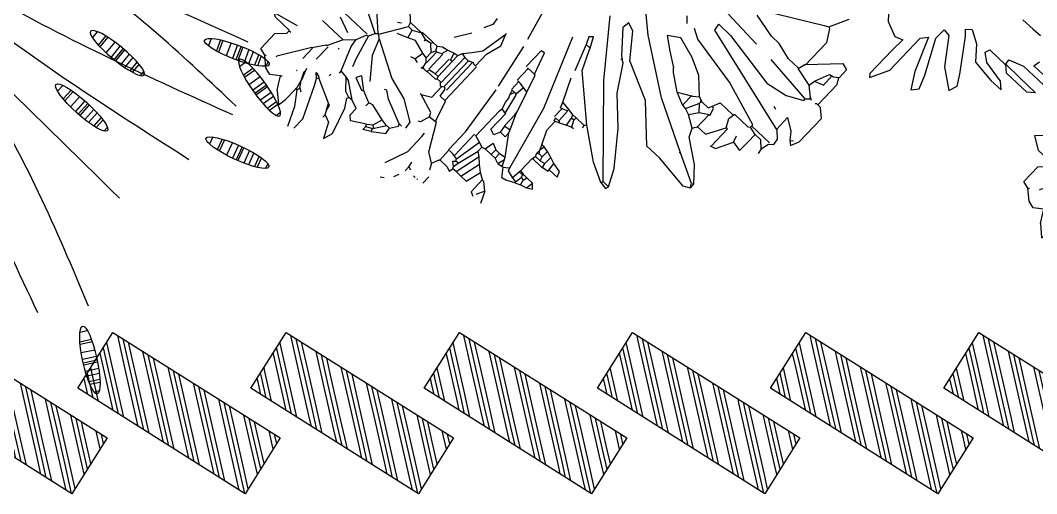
# Model space of a CAD drawing. Header units: metres. Extents: x 1769 to 3632, y 809 to 2652.
# Drawn here: x 2677.539 to 2678.309, y 1867.598 to 1867.957 of the extents above; entities that cross this region are included whole.
import ezdxf

# ---------------------------------------------------------------- set-up
doc = ezdxf.new("R2010")
doc.units = ezdxf.units.M
doc.header["$LTSCALE"] = 10
for name, color, linetype in [('A-WALL', 6, 'Continuous'), ('A-WALL-PATT', 8, 'Continuous'), ('G+E_Madera', 35, 'Continuous'), ('L-PLNT', 66, 'Continuous')]:
    doc.layers.add(name, color=color, linetype=linetype)
doc.layers.add('Vegetation - Trees', color=64, linetype='Continuous', lineweight=30)

# ---------------------------------------------------------------- blocks, each defined once
blk = doc.blocks.new('GARRA DE LEON')
at = {"layer": 'L-PLNT', "color": 65, "linetype": 'Continuous'}
for p, q in [((1272.8961, 334.2598), (1272.9333, 334.3343)), ((1272.8795, 334.2515), (1272.8961, 334.2598)), ((1272.9043, 334.2556), (1272.8961, 334.2598)), ((1272.9313, 334.2101), (1272.9043, 334.2556)), ((1272.6683, 334.1314), (1272.8795, 334.2515)), ((1272.9292, 334.09), (1273.0327, 334.1935)), ((1272.9313, 334.09), (1272.9313, 334.2101)), ((1273.0327, 334.1935), (1273.0596, 334.1852)), ((1273.0596, 334.1852), (1273.0596, 334.1438)), ((1273.041, 334.1314), (1273.0576, 334.1438)), ((1273.0721, 334.119), (1273.0576, 334.1438)), ((1272.7594, 334.0817), (1272.6642, 334.1024)), ((1272.9996, 334.0693), (1273.0244, 334.1273)), ((1273.0244, 334.1273), (1273.041, 334.1314)), ((1273.0348, 334.0817), (1273.0348, 334.1314)), ((1273.0721, 334.0113), (1273.0721, 334.119)), ((1272.8008, 334.0817), (1272.7594, 334.0817)), ((1272.8671, 334.0631), (1272.8008, 334.0817)), ((1272.9209, 334.0631), (1272.8671, 334.0631)), ((1272.9209, 334.061), (1272.9292, 334.09)), ((1272.9954, 334.0444), (1272.9209, 334.061)), ((1272.9954, 334.0444), (1272.9996, 334.0693)), ((1272.9996, 334.0693), (1273.0348, 334.0817)), ((1272.4944, 334.0361), (1272.7387, 334.0196)), ((1273.0327, 334.0113), (1272.9954, 334.0444)), ((1273.0203, 333.9947), (1272.8215, 334.0154)), ((1272.9582, 333.9533), (1273.0203, 333.9865)), ((1273.0203, 333.9947), (1273.0327, 334.0072)), ((1273.0203, 333.9865), (1273.0203, 333.9947)), ((1273.0327, 334.0072), (1273.0327, 334.0113)), ((1273.0327, 334.0113), (1273.041, 334.0072)), ((1273.0658, 334.0113), (1273.0617, 334.0072)), ((1273.0866, 334.0113), (1273.0658, 334.0113)), ((1273.1176, 333.9823), (1273.0866, 334.0113)), ((1273.1176, 333.8581), (1273.1176, 333.9823)), ((1272.5813, 333.9761), (1272.6434, 333.9761)), ((1272.5855, 333.9492), (1272.5813, 333.9761)), ((1273.0244, 333.8332), (1272.5855, 333.9492)), ((1272.6434, 333.9761), (1272.8712, 333.9368)), ((1272.8712, 333.9368), (1272.9582, 333.9533)), ((1272.4115, 333.7587), (1272.2211, 333.9243)), ((1272.4902, 333.8953), (1272.4695, 333.9161)), ((1272.5606, 333.8788), (1272.5234, 333.8995)), ((1272.7635, 333.8415), (1272.5606, 333.8788)), ((1272.9665, 333.8871), (1272.954, 333.8912)), ((1273.0203, 333.8332), (1273.0203, 333.8953)), ((1273.0203, 333.8953), (1273.0658, 333.8664)), ((1273.0658, 333.8664), (1273.0866, 333.8374)), ((1272.5109, 333.8374), (1272.4654, 333.8084)), ((1272.5938, 333.8125), (1272.5109, 333.8374)), ((1272.9416, 333.7835), (1272.7635, 333.8415)), ((1273.0493, 333.8084), (1273.0244, 333.8332)), ((1273.0866, 333.8374), (1273.099, 333.8457)), ((1273.0866, 333.8374), (1273.1031, 333.8249)), ((1273.1031, 333.8249), (1273.1176, 333.8581)), ((1272.4654, 333.8084), (1272.515, 333.7711)), ((1272.66, 333.7794), (1272.5938, 333.8125)), ((1273.0534, 333.7835), (1273.0493, 333.8084)), ((1272.6144, 333.6179), (1272.4115, 333.7587)), ((1272.515, 333.7711), (1272.5689, 333.7338)), ((1272.718, 333.7214), (1272.66, 333.7794)), ((1272.7801, 333.7297), (1272.7925, 333.7587)), ((1272.7925, 333.7587), (1272.8588, 333.7587)), ((1272.8588, 333.738), (1272.8629, 333.7628)), ((1272.8588, 333.7587), (1272.8629, 333.7628)), ((1272.8629, 333.7649), (1272.9333, 333.7649)), ((1272.9333, 333.7649), (1272.9416, 333.7711)), ((1272.9416, 333.7711), (1272.9416, 333.7835)), ((1273.0369, 333.7773), (1272.9416, 333.7773)), ((1272.9747, 333.7628), (1272.9416, 333.7711)), ((1272.9737, 333.7214), (1272.9737, 333.7628)), ((1273.0037, 333.7628), (1272.9747, 333.7628)), ((1273.0286, 333.738), (1273.0037, 333.7628)), ((1273.0286, 333.738), (1273.0369, 333.7711)), ((1273.0369, 333.7711), (1273.0534, 333.7835)), ((1272.4074, 333.5144), (1272.2542, 333.7131)), ((1272.3246, 333.7421), (1272.3204, 333.7131)), ((1272.3204, 333.7131), (1272.3908, 333.6303)), ((1272.3577, 333.7297), (1272.3246, 333.7421)), ((1272.4281, 333.6386), (1272.3577, 333.7297)), ((1272.5813, 333.7214), (1272.5689, 333.7338)), ((1272.5813, 333.7214), (1272.5689, 333.7338)), ((1272.6434, 333.6759), (1272.5813, 333.7214)), ((1272.6973, 333.7049), (1272.718, 333.7214)), ((1272.7304, 333.7173), (1272.718, 333.7214)), ((1272.7346, 333.709), (1272.7304, 333.7173)), ((1272.7387, 333.7131), (1272.7304, 333.7173)), ((1272.7346, 333.709), (1272.7387, 333.7131)), ((1272.7346, 333.7007), (1272.7346, 333.709)), ((1272.7387, 333.7131), (1272.7718, 333.7131)), ((1272.7718, 333.7131), (1272.7801, 333.7297)), ((1272.7884, 333.7256), (1272.7801, 333.7297)), ((1272.7967, 333.6966), (1272.7884, 333.7256)), ((1272.8754, 333.7049), (1272.8588, 333.738)), ((1272.9333, 333.6841), (1272.925, 333.709)), ((1272.9727, 333.6759), (1272.9737, 333.7214)), ((1273.0286, 333.738), (1273.0327, 333.7173)), ((1272.6434, 333.6759), (1272.6973, 333.7049)), ((1272.689, 333.6552), (1272.6434, 333.6759)), ((1272.6931, 333.6552), (1272.6931, 333.7049)), ((1272.7097, 333.651), (1272.7346, 333.7007)), ((1272.7387, 333.7007), (1272.7346, 333.7007)), ((1272.7346, 333.6427), (1272.7594, 333.6759)), ((1272.7594, 333.6759), (1272.7387, 333.7007)), ((1272.7594, 333.6759), (1272.7925, 333.6966)), ((1272.7925, 333.6262), (1272.7925, 333.6966)), ((1272.7925, 333.6966), (1272.7967, 333.6966)), ((1272.834, 333.6324), (1272.8754, 333.7049)), ((1272.8816, 333.7049), (1272.8754, 333.7049)), ((1272.8816, 333.6137), (1272.8816, 333.7049)), ((1272.9002, 333.6179), (1272.9333, 333.6841)), ((1272.9333, 333.6841), (1272.9727, 333.6759)), ((1272.3908, 333.6303), (1272.4033, 333.622)), ((1272.5772, 333.5682), (1272.4281, 333.6386)), ((1272.7097, 333.651), (1272.689, 333.6552)), ((1272.7346, 333.6427), (1272.7097, 333.651)), ((1272.7801, 333.6137), (1272.7346, 333.6427)), ((1272.7884, 333.6324), (1272.834, 333.6324)), ((1272.2625, 333.6096), (1272.25, 333.5972)), ((1272.25, 333.5972), (1272.2625, 333.5682)), ((1272.2832, 333.5682), (1272.2625, 333.6096)), ((1272.4033, 333.622), (1272.3991, 333.6179)), ((1272.4157, 333.6137), (1272.4033, 333.622)), ((1272.4778, 333.5144), (1272.4157, 333.6137)), ((1272.8132, 333.5144), (1272.6144, 333.6179)), ((1272.7801, 333.6137), (1272.7884, 333.6262)), ((1272.7967, 333.5806), (1272.7801, 333.6137)), ((1272.8836, 333.6137), (1272.8795, 333.6096)), ((1272.8836, 333.6137), (1272.9002, 333.6179)), ((1272.3121, 333.2783), (1272.2045, 333.5558)), ((1272.2832, 333.5682), (1272.2625, 333.5682)), ((1272.2625, 333.5682), (1272.2997, 333.4647)), ((1272.2873, 333.5599), (1272.2832, 333.5682)), ((1272.3204, 333.4854), (1272.2873, 333.5599)), ((1272.7014, 333.444), (1272.5772, 333.5682)), ((1272.8836, 333.5185), (1272.7967, 333.5806)), ((1272.0554, 333.5433), (1272.0844, 333.4274)), ((1272.6724, 333.2286), (1272.4074, 333.5144)), ((1272.573, 333.4191), (1272.4778, 333.5144)), ((1272.8132, 333.5144), (1272.8091, 333.5102)), ((1272.925, 333.4564), (1272.8132, 333.5144)), ((1272.9333, 333.4605), (1272.8836, 333.5185)), ((1272.4778, 333.3446), (1272.3204, 333.4854)), ((1272.1672, 333.4357), (1272.1527, 333.4315)), ((1272.1962, 333.3487), (1272.1672, 333.4357)), ((1272.3494, 333.3446), (1272.308, 333.4357)), ((1272.7677, 333.444), (1272.7014, 333.444)), ((1272.9085, 333.4274), (1272.7677, 333.444)), ((1272.9333, 333.4398), (1272.9085, 333.4274)), ((1272.925, 333.4564), (1272.9333, 333.4605)), ((1272.9333, 333.4398), (1272.925, 333.4564)), ((1272.9333, 333.4398), (1272.9333, 333.4605)), ((1271.9436, 333.4067), (1271.9477, 333.3777)), ((1272.1258, 333.2203), (1272.0927, 333.3984)), ((1272.1527, 333.4315), (1272.1527, 333.3487)), ((1272.6683, 333.2949), (1272.573, 333.4191)), ((1271.9477, 333.3777), (1271.9312, 333.3446)), ((1271.9891, 333.2783), (1272.0098, 333.386)), ((1272.0098, 333.386), (1272.0098, 333.3901)), ((1272.0264, 333.3404), (1272.0098, 333.386)), ((1272.0078, 333.2783), (1272.0264, 333.3404)), ((1272.1962, 333.3487), (1272.1589, 333.3487)), ((1272.1631, 333.2866), (1272.1631, 333.3487)), ((1272.2003, 333.3487), (1272.1962, 333.3487)), ((1272.2211, 333.2783), (1272.2003, 333.3487)), ((1272.3577, 333.3239), (1272.3494, 333.3446)), ((1272.3867, 333.3404), (1272.3494, 333.3446)), ((1272.3577, 333.3239), (1272.3825, 333.3321)), ((1272.3639, 333.2825), (1272.3639, 333.3239)), ((1272.3825, 333.3321), (1272.3867, 333.3404)), ((1272.4115, 333.3363), (1272.3867, 333.3404)), ((1272.3867, 333.2825), (1272.3867, 333.3321)), ((1272.4157, 333.3239), (1272.4115, 333.3363)), ((1272.4281, 333.3363), (1272.4115, 333.3363)), ((1272.4198, 333.2907), (1272.4157, 333.3239)), ((1272.4281, 333.3239), (1272.4157, 333.3239)), ((1272.4695, 333.3363), (1272.4281, 333.3363)), ((1272.4281, 333.3239), (1272.4281, 333.3363)), ((1272.4405, 333.299), (1272.4281, 333.3239)), ((1272.4695, 333.3363), (1272.4778, 333.3446)), ((1272.4695, 333.3363), (1272.4736, 333.3239)), ((1272.5938, 333.2576), (1272.4778, 333.3446)), ((1271.8732, 333.241), (1271.9105, 333.299)), ((1271.9643, 333.2452), (1271.9891, 333.2783)), ((1272.0078, 333.2162), (1272.0078, 333.2783)), ((1272.1796, 333.2866), (1272.1672, 333.2866)), ((1272.1713, 333.2452), (1272.1713, 333.2866)), ((1272.2003, 333.2825), (1272.1796, 333.2866)), ((1272.1962, 333.2452), (1272.2003, 333.2825)), ((1272.2211, 333.2783), (1272.2003, 333.2825)), ((1272.2459, 333.1996), (1272.2211, 333.2783)), ((1272.3743, 333.0216), (1272.3121, 333.2783)), ((1272.3743, 333.27), (1272.3701, 333.2825)), ((1272.3908, 333.2825), (1272.3701, 333.2825)), ((1272.3743, 333.27), (1272.395, 333.2783)), ((1272.395, 333.2783), (1272.3908, 333.2825)), ((1272.395, 333.2783), (1272.4198, 333.2907)), ((1272.4198, 333.2907), (1272.4405, 333.299)), ((1272.4405, 333.299), (1272.4488, 333.299)), ((1272.7014, 333.2286), (1272.6683, 333.2949)), ((1271.9394, 333.2162), (1271.9643, 333.2452)), ((1272.1796, 333.2286), (1272.1755, 333.2452)), ((1272.1879, 333.2452), (1272.1755, 333.2452)), ((1272.1796, 333.2286), (1272.1879, 333.2452)), ((1272.1962, 333.2452), (1272.1879, 333.2452)), ((1272.2003, 333.2369), (1272.1962, 333.2452)), ((1272.3784, 333.2245), (1272.3784, 333.27)), ((1272.6683, 333.2203), (1272.5938, 333.2576)), ((1271.7117, 333.1665), (1271.6744, 333.2038)), ((1271.9146, 333.1955), (1271.9312, 333.1996)), ((1271.9312, 333.1996), (1271.9394, 333.2162)), ((1271.9312, 333.1665), (1271.9312, 333.1996)), ((1271.9601, 333.2121), (1271.9394, 333.2162)), ((1271.956, 333.0795), (1271.956, 333.2121)), ((1271.9726, 333.2121), (1271.9601, 333.2121)), ((1271.9726, 333.2121), (1271.9933, 333.2203)), ((1271.9747, 333.0754), (1271.9747, 333.2121)), ((1271.9912, 333.0712), (1271.9912, 333.2162)), ((1271.9933, 333.2203), (1271.9974, 333.2162)), ((1272.0098, 333.2162), (1271.9974, 333.2162)), ((1272.014, 333.0381), (1272.014, 333.2162)), ((1272.1548, 333.005), (1272.1299, 333.2038)), ((1272.1879, 333.2121), (1272.1796, 333.2286)), ((1272.1879, 333.1955), (1272.1879, 333.2121)), ((1272.1879, 333.1955), (1272.1879, 333.2121)), ((1272.2169, 333.1624), (1272.2003, 333.2369)), ((1272.2459, 333.1831), (1272.2459, 333.1996)), ((1272.25, 333.1872), (1272.2459, 333.1996)), ((1272.4033, 333.1706), (1272.3784, 333.2245)), ((1272.6683, 333.2203), (1272.6724, 333.2286)), ((1272.6683, 333.2203), (1272.6973, 333.2162)), ((1272.7014, 333.2286), (1272.6724, 333.2286)), ((1272.6973, 333.2162), (1272.7014, 333.2286)), ((1271.6496, 333.0505), (1271.5088, 333.1831)), ((1271.7158, 333.1499), (1271.7117, 333.1665)), ((1271.7655, 333.1665), (1271.7117, 333.1665)), ((1271.7365, 333.1499), (1271.7696, 333.1665)), ((1271.7696, 333.1665), (1271.7655, 333.1665)), ((1271.7696, 333.1706), (1271.8235, 333.1706)), ((1271.7986, 333.1582), (1271.7696, 333.1665)), ((1271.7986, 333.1582), (1271.8194, 333.1624)), ((1271.8194, 333.1624), (1271.8235, 333.1624)), ((1271.8235, 333.1624), (1271.8276, 333.1706)), ((1271.8235, 333.1706), (1271.8276, 333.1706)), ((1271.8484, 333.1375), (1271.8235, 333.1624)), ((1271.8484, 333.1706), (1271.8276, 333.1706)), ((1271.8484, 333.1706), (1271.8649, 333.1831)), ((1271.8566, 333.1541), (1271.8484, 333.1706)), ((1271.8649, 333.1831), (1271.8898, 333.1872)), ((1271.8649, 333.1541), (1271.8815, 333.1624)), ((1271.8815, 333.1624), (1271.8898, 333.1872)), ((1271.8856, 333.0837), (1271.8856, 333.1624)), ((1271.8898, 333.1872), (1271.9146, 333.1955)), ((1271.9229, 333.1665), (1271.9146, 333.1955)), ((1271.9167, 333.0878), (1271.9167, 333.1665)), ((1271.9312, 333.1665), (1271.9229, 333.1665)), ((1271.9312, 333.0878), (1271.9312, 333.1665)), ((1272.1962, 333.1665), (1272.1879, 333.1955)), ((1272.1941, 333.1541), (1272.1962, 333.1665)), ((1272.2169, 333.1624), (1272.1962, 333.1665)), ((1272.219, 333.0795), (1272.219, 333.1624)), ((1272.2459, 333.1831), (1272.25, 333.1872)), ((1272.248, 333.1251), (1272.248, 333.1831)), ((1272.2749, 333.1292), (1272.25, 333.1872)), ((1272.4115, 333.1499), (1272.4033, 333.1706)), ((1272.4157, 333.1706), (1272.4033, 333.1706)), ((1272.4115, 333.1541), (1272.4157, 333.1706)), ((1272.4364, 333.1665), (1272.4157, 333.1706)), ((1272.4364, 333.1375), (1272.4364, 333.1665)), ((1272.4612, 333.1582), (1272.4364, 333.1665)), ((1270.929, 333.1499), (1270.9828, 333.1499)), ((1270.9828, 333.1499), (1271.0201, 333.152)), ((1271.6413, 333.0423), (1271.488, 333.1251)), ((1271.6537, 333.0505), (1271.7158, 333.1499)), ((1271.6744, 333.1334), (1271.6868, 333.1417)), ((1271.7365, 333.1499), (1271.7158, 333.1499)), ((1271.7448, 333.1168), (1271.7365, 333.1499)), ((1271.7738, 333.1292), (1271.7448, 333.1168)), ((1271.8276, 333.1127), (1271.7738, 333.1292)), ((1271.7986, 333.1582), (1271.7986, 333.1499)), ((1271.8484, 333.1375), (1271.8566, 333.1541)), ((1271.8484, 333.1085), (1271.8484, 333.1375)), ((1271.8649, 333.1541), (1271.8566, 333.1541)), ((1271.8628, 333.0961), (1271.8628, 333.1541)), ((1272.1941, 333.0216), (1272.1941, 333.1541)), ((1272.25, 333.1251), (1272.2749, 333.1292)), ((1272.2542, 333.0961), (1272.25, 333.1251)), ((1272.279, 333.1168), (1272.2749, 333.1292)), ((1272.4115, 333.1499), (1272.4115, 333.1541)), ((1272.4115, 333.1334), (1272.4115, 333.1499)), ((1272.4198, 333.1375), (1272.4115, 333.1499)), ((1272.4115, 333.1334), (1272.4198, 333.1375)), ((1272.4157, 333.1209), (1272.4115, 333.1334)), ((1272.4115, 333.1044), (1272.4157, 333.1209)), ((1272.4405, 333.1209), (1272.4157, 333.1209)), ((1272.4364, 333.1375), (1272.4198, 333.1375)), ((1272.4405, 333.1209), (1272.4364, 333.1375)), ((1272.4405, 333.1209), (1272.4612, 333.1251)), ((1272.4861, 333.1499), (1272.4612, 333.1582)), ((1272.4612, 333.1251), (1272.4612, 333.1582)), ((1272.4654, 333.1085), (1272.4612, 333.1251)), ((1272.5234, 333.1417), (1272.4861, 333.1499)), ((1272.4902, 333.1127), (1272.4861, 333.1499)), ((1272.5316, 333.1189), (1272.5234, 333.1417)), ((1271.7448, 333.1168), (1271.7034, 333.1002)), ((1271.8194, 333.0754), (1271.8276, 333.1127)), ((1271.8484, 333.1085), (1271.8276, 333.1127)), ((1271.8608, 333.0961), (1271.8484, 333.1085)), ((1271.8649, 333.0754), (1271.8608, 333.0961)), ((1271.8856, 333.0712), (1271.8898, 333.0837)), ((1271.8898, 333.0837), (1271.9105, 333.0878)), ((1271.9312, 333.0878), (1271.9105, 333.0878)), ((1271.9353, 333.0795), (1271.9312, 333.0878)), ((1272.2542, 333.0961), (1272.2417, 333.0712)), ((1272.2542, 333.0961), (1272.279, 333.0961)), ((1272.3329, 333.0381), (1272.279, 333.1168)), ((1272.279, 333.0961), (1272.279, 333.1168)), ((1272.4115, 333.1064), (1272.4654, 333.1064)), ((1272.4115, 333.0423), (1272.4115, 333.1044)), ((1272.4654, 333.1085), (1272.4902, 333.1127)), ((1272.4902, 333.1189), (1272.5316, 333.1189)), ((1271.0822, 333.0495), (1271.0864, 333.0754)), ((1271.1609, 333.0495), (1271.0822, 333.0495)), ((1271.6288, 333.0174), (1271.6413, 333.0423)), ((1271.6413, 333.0423), (1271.6496, 333.0505)), ((1271.6537, 333.0505), (1271.6496, 333.0505)), ((1271.6661, 333.0381), (1271.6537, 333.0505)), ((1271.8194, 333.0754), (1271.8028, 333.0712)), ((1271.8194, 333.0754), (1271.8359, 333.0712)), ((1271.8608, 333.0671), (1271.8649, 333.0754)), ((1271.8732, 333.0712), (1271.8608, 333.0671)), ((1271.8732, 333.0712), (1271.8649, 333.0754)), ((1271.8856, 333.0712), (1271.8732, 333.0712)), ((1271.8856, 333.0733), (1271.9312, 333.0733)), ((1271.9312, 333.0733), (1271.9353, 333.0795)), ((1271.9519, 333.0795), (1271.9353, 333.0795)), ((1271.9643, 333.0671), (1271.9519, 333.0795)), ((1271.9643, 333.0671), (1271.9767, 333.0754)), ((1271.9684, 333.0133), (1271.9684, 333.0671)), ((1271.985, 333.0712), (1271.9767, 333.0754)), ((1271.9891, 333.0381), (1271.985, 333.0712)), ((1272.2417, 333.0712), (1272.219, 333.0795)), ((1272.2542, 333.0091), (1272.2625, 333.0464)), ((1272.2625, 333.0464), (1272.2873, 333.034)), ((1272.4322, 333.0381), (1272.4115, 333.0423)), ((1272.4115, 333.0381), (1272.4115, 333.0423)), ((1270.9953, 333.0009), (1271.0532, 333.0216)), ((1271.0532, 333.0216), (1271.1857, 333.0216)), ((1271.6206, 333.0195), (1271.5005, 333.0195)), ((1271.604, 332.976), (1271.6206, 333.0133)), ((1271.6206, 333.0133), (1271.6288, 333.0174)), ((1271.6288, 333.0174), (1271.6537, 332.9222)), ((1271.6661, 333.0381), (1271.8069, 332.9594)), ((1271.6661, 333.0381), (1271.691, 332.9719)), ((1271.9312, 332.9926), (1271.9684, 333.0133)), ((1272.0181, 333.0381), (1271.9891, 333.0381)), ((1272.043, 332.9553), (1272.0181, 333.0381)), ((1272.1548, 332.9097), (1272.1548, 333.005)), ((1272.1858, 332.9097), (1272.1858, 333.0216)), ((1272.2211, 333.0133), (1272.1921, 333.0216)), ((1272.2003, 332.9056), (1272.2211, 333.0133)), ((1272.2417, 333.005), (1272.2211, 333.0133)), ((1272.2417, 333.005), (1272.2542, 333.0091)), ((1272.2417, 332.9843), (1272.2417, 333.005)), ((1272.2873, 333.0091), (1272.2542, 333.0091)), ((1272.2873, 333.0091), (1272.2873, 333.034)), ((1272.308, 333.034), (1272.2873, 333.034)), ((1272.308, 333.0091), (1272.2873, 333.0091)), ((1272.308, 333.034), (1272.3329, 333.0381)), ((1272.308, 333.0091), (1272.308, 333.034)), ((1272.3287, 333.0009), (1272.308, 333.0091)), ((1272.3287, 333.0009), (1272.337, 333.0298)), ((1272.3287, 333.0009), (1272.3494, 333.005)), ((1272.337, 333.0298), (1272.3329, 333.0381)), ((1272.3494, 333.005), (1272.337, 333.0298)), ((1272.3536, 333.005), (1272.3494, 333.005)), ((1272.3536, 333.005), (1272.3701, 333.0174)), ((1272.3784, 332.9719), (1272.3536, 333.005)), ((1272.3701, 333.0174), (1272.3743, 333.0216)), ((1272.3784, 333.0091), (1272.3743, 333.0216)), ((1272.4074, 333.0009), (1272.3784, 333.0091)), ((1272.4074, 333.0009), (1272.4115, 333.034)), ((1272.4115, 333.034), (1272.4115, 333.0381)), ((1272.4281, 333.034), (1272.4115, 333.034)), ((1272.4281, 333.034), (1272.4322, 333.0381)), ((1272.4322, 333.0257), (1272.4281, 333.034)), ((1272.4281, 333.0009), (1272.4322, 333.0257)), ((1272.4488, 333.0381), (1272.4322, 333.0381)), ((1272.4447, 333.0216), (1272.4322, 333.0257)), ((1272.4447, 333.0216), (1272.4488, 333.0381)), ((1272.4488, 333.0009), (1272.4447, 333.0216)), ((1272.4778, 333.0381), (1272.4488, 333.0381)), ((1272.4488, 333.0009), (1272.4736, 333.0091)), ((1272.4736, 333.0091), (1272.4778, 333.0381)), ((1272.4736, 333.0091), (1272.4944, 333.0216)), ((1272.4944, 333.0216), (1272.4778, 333.0381)), ((1270.7923, 332.9719), (1270.813, 332.9884)), ((1270.813, 332.9512), (1270.7923, 332.9719)), ((1270.813, 332.9884), (1270.8627, 332.9594)), ((1270.9083, 332.9594), (1270.9166, 332.9781)), ((1270.9166, 332.9781), (1270.9994, 332.9781)), ((1270.9994, 332.9801), (1270.9953, 333.0009)), ((1270.9994, 332.9801), (1271.0739, 332.9781)), ((1271.0242, 332.9574), (1270.9994, 332.9801)), ((1270.9994, 332.976), (1270.9994, 332.9801)), ((1271.0739, 332.9781), (1271.1568, 332.9781)), ((1271.1568, 332.9781), (1271.1319, 332.9574)), ((1271.5626, 332.9719), (1271.5005, 332.9967)), ((1271.5667, 332.9387), (1271.604, 332.976)), ((1271.6082, 332.9429), (1271.604, 332.976)), ((1271.691, 332.9719), (1271.7531, 332.8932)), ((1271.9312, 332.9926), (1271.927, 332.9926)), ((1272.0057, 332.9677), (1271.9312, 332.9926)), ((1272.014, 332.9512), (1272.0057, 332.9677)), ((1272.2169, 332.8973), (1272.2417, 332.9843)), ((1272.2335, 332.8683), (1272.2583, 332.9719)), ((1272.2583, 332.9719), (1272.2417, 332.9843)), ((1272.279, 332.9512), (1272.2583, 332.9719)), ((1272.395, 332.976), (1272.3784, 332.9719)), ((1272.4281, 332.9926), (1272.395, 332.976)), ((1272.4281, 332.9967), (1272.4074, 333.0009)), ((1272.4281, 332.9926), (1272.4488, 333.0009)), ((1272.4281, 332.9967), (1272.4281, 333.0009)), ((1272.4281, 332.9926), (1272.4281, 332.9967)), ((1270.8959, 332.8311), (1270.813, 332.9512)), ((1270.8627, 332.9594), (1270.9083, 332.9056)), ((1270.9414, 332.9346), (1270.9083, 332.9594)), ((1271.0284, 332.918), (1270.9414, 332.9346)), ((1271.1319, 332.9574), (1271.0242, 332.9574)), ((1271.517, 332.9398), (1271.4591, 332.9398)), ((1271.5667, 332.9408), (1271.517, 332.9398)), ((1271.5378, 332.8808), (1271.5667, 332.9387)), ((1271.6454, 332.8476), (1271.6082, 332.9429)), ((1271.8069, 332.9594), (1271.8939, 332.9346)), ((1271.8939, 332.9346), (1271.9726, 332.8849)), ((1272.014, 332.9512), (1272.0015, 332.9139)), ((1272.014, 332.9512), (1272.043, 332.9553)), ((1272.0471, 332.9553), (1272.043, 332.9553)), ((1272.1051, 332.8518), (1272.0471, 332.9553)), ((1272.2583, 332.8683), (1272.279, 332.9512)), ((1272.3039, 332.9304), (1272.279, 332.9512)), ((1272.2873, 332.8683), (1272.3039, 332.9304)), ((1272.3329, 332.9139), (1272.3039, 332.9304)), ((1270.7343, 332.8683), (1270.7343, 332.9139)), ((1270.7343, 332.9139), (1270.7633, 332.9097)), ((1270.7633, 332.9097), (1270.8337, 332.8104)), ((1270.9083, 332.9056), (1270.9994, 332.8953)), ((1270.9994, 332.8953), (1271.0532, 332.8953)), ((1271.0532, 332.8953), (1271.0284, 332.918)), ((1271.2686, 332.8559), (1271.2976, 332.8849)), ((1271.5792, 332.9015), (1271.5792, 332.9056)), ((1271.6537, 332.9222), (1271.6661, 332.889)), ((1271.7158, 332.889), (1271.7034, 332.8683)), ((1271.7614, 332.8518), (1271.7158, 332.889)), ((1271.8235, 332.9139), (1271.8152, 332.9097)), ((1271.8525, 332.8932), (1271.8235, 332.9139)), ((1271.9477, 332.8518), (1271.8525, 332.8932)), ((1271.9726, 332.8849), (1271.9767, 332.8559)), ((1272.0015, 332.9139), (1271.9933, 332.9097)), ((1272.0451, 332.8766), (1272.043, 332.8932)), ((1272.1568, 332.8559), (1272.1568, 332.9097)), ((1272.1796, 332.9097), (1272.1589, 332.9097)), ((1272.2003, 332.9056), (1272.1796, 332.9097)), ((1272.1962, 332.889), (1272.2045, 332.8973)), ((1272.2128, 332.8766), (1272.1962, 332.889)), ((1272.2045, 332.8973), (1272.2003, 332.9056)), ((1272.2169, 332.8973), (1272.2045, 332.8973)), ((1272.2128, 332.8766), (1272.2169, 332.8973)), ((1272.3287, 332.9139), (1272.3287, 332.8518)), ((1272.337, 332.9139), (1272.3329, 332.9139)), ((1272.366, 332.889), (1272.337, 332.9139)), ((1272.366, 332.889), (1272.3494, 332.8559)), ((1272.366, 332.889), (1272.3867, 332.8435)), ((1270.4983, 332.8559), (1270.5563, 332.7896)), ((1270.6888, 332.8269), (1270.7095, 332.8518)), ((1270.7095, 332.8518), (1270.7633, 332.7192)), ((1270.8006, 332.7358), (1270.7343, 332.8683)), ((1271.3183, 332.8248), (1271.2686, 332.8559)), ((1271.5005, 332.8352), (1271.5336, 332.8808)), ((1271.5336, 332.8808), (1271.5378, 332.8808)), ((1271.5439, 332.8808), (1271.5439, 332.8145)), ((1271.6744, 332.8435), (1271.6454, 332.8476)), ((1271.6454, 332.8476), (1271.6454, 332.8352)), ((1271.7034, 332.8683), (1271.7531, 332.8476)), ((1271.7531, 332.8476), (1271.7614, 332.8518)), ((1271.8069, 332.8311), (1271.7614, 332.8518)), ((1271.9519, 332.8435), (1271.9477, 332.8518)), ((1271.9477, 332.8518), (1271.9601, 332.8518)), ((1272.0451, 332.7979), (1272.0451, 332.8766)), ((1272.1424, 332.8269), (1272.1051, 332.8518)), ((1272.1424, 332.8269), (1272.1548, 332.8559)), ((1272.1548, 332.858), (1272.1962, 332.858)), ((1272.1962, 332.858), (1272.2128, 332.8518)), ((1272.2169, 332.8683), (1272.2128, 332.8766)), ((1272.2128, 332.8518), (1272.2169, 332.8683)), ((1272.2335, 332.8683), (1272.2169, 332.8683)), ((1272.2583, 332.8683), (1272.2335, 332.8683)), ((1272.2583, 332.8683), (1272.2873, 332.8683)), ((1272.3287, 332.8518), (1272.3453, 332.8435)), ((1270.6888, 332.6571), (1270.6888, 332.8269)), ((1270.8337, 332.8104), (1270.9083, 332.7565)), ((1270.9207, 332.7896), (1270.8959, 332.8311)), ((1271.3928, 332.8248), (1271.3183, 332.8248)), ((1271.3597, 332.7772), (1271.3928, 332.8104)), ((1271.3928, 332.8104), (1271.3928, 332.8228)), ((1271.3928, 332.8228), (1271.4011, 332.8228)), ((1271.5005, 332.8352), (1271.4259, 332.7192)), ((1271.5046, 332.8352), (1271.5046, 332.7814)), ((1271.6247, 332.8021), (1271.6247, 332.8104)), ((1271.691, 332.8393), (1271.6744, 332.8435)), ((1271.7117, 332.8021), (1271.6744, 332.8435)), ((1271.7531, 332.7938), (1271.691, 332.8393)), ((1271.8235, 332.8352), (1271.8069, 332.8311)), ((1271.8069, 332.8311), (1271.8069, 332.8145)), ((1271.8898, 332.8186), (1271.8235, 332.8352)), ((1271.8773, 332.7814), (1271.8898, 332.8186)), ((1271.8856, 332.7689), (1271.9146, 332.8104)), ((1271.9146, 332.8145), (1271.8898, 332.8186)), ((1271.9312, 332.8145), (1271.9146, 332.8145)), ((1271.9146, 332.8104), (1271.9146, 332.8145)), ((1271.9312, 332.8145), (1271.9519, 332.8435)), ((1271.9353, 332.7896), (1271.9312, 332.8145)), ((1272.1424, 332.8269), (1272.1548, 332.8021)), ((1270.5563, 332.7896), (1270.6143, 332.7648)), ((1270.6143, 332.7648), (1270.6453, 332.7772)), ((1270.6453, 332.7772), (1270.6422, 332.7192)), ((1270.9083, 332.7565), (1270.9207, 332.7896)), ((1271.3597, 332.6985), (1271.3597, 332.7772)), ((1271.5957, 332.7607), (1271.5792, 332.7772)), ((1271.5792, 332.7772), (1271.5957, 332.7731)), ((1271.5957, 332.7731), (1271.5999, 332.7689)), ((1271.5957, 332.7607), (1271.5999, 332.7689)), ((1271.6951, 332.7234), (1271.5999, 332.7689)), ((1271.7365, 332.7938), (1271.7117, 332.8021)), ((1271.7324, 332.7855), (1271.7365, 332.7938)), ((1271.7531, 332.7524), (1271.7324, 332.7855)), ((1271.7531, 332.7938), (1271.7365, 332.7938)), ((1271.7862, 332.7814), (1271.7531, 332.7938)), ((1271.7862, 332.7482), (1271.7862, 332.7814)), ((1271.8566, 332.7648), (1271.8773, 332.7814)), ((1271.8608, 332.7565), (1271.8856, 332.7689)), ((1271.8856, 332.7731), (1271.8773, 332.7814)), ((1271.8856, 332.7689), (1271.8856, 332.7731)), ((1271.8898, 332.7565), (1271.8856, 332.7689)), ((1271.8898, 332.7565), (1271.9353, 332.7896)), ((1272.0098, 332.7068), (1272.0451, 332.7979)), ((1272.0885, 332.7565), (1272.0844, 332.7772)), ((1272.1713, 332.7482), (1272.1713, 332.7814)), ((1270.8213, 332.682), (1270.8006, 332.7358)), ((1271.5212, 332.7317), (1271.517, 332.7317)), ((1271.546, 332.7524), (1271.5419, 332.7648)), ((1271.5419, 332.7482), (1271.546, 332.7524)), ((1271.5584, 332.7151), (1271.5419, 332.7482)), ((1271.5584, 332.7192), (1271.546, 332.7524)), ((1271.6082, 332.7358), (1271.5957, 332.7607)), ((1271.6641, 332.6116), (1271.6082, 332.7358)), ((1271.7862, 332.6488), (1271.7531, 332.7524)), ((1271.8028, 332.7317), (1271.7862, 332.7482)), ((1271.8566, 332.7648), (1271.8028, 332.7317)), ((1271.8608, 332.7565), (1271.8566, 332.7648)), ((1271.8898, 332.7565), (1271.8608, 332.74)), ((1271.8608, 332.74), (1271.8608, 332.7565)), ((1272.0885, 332.7565), (1272.1009, 332.7524)), ((1272.0885, 332.7565), (1272.0885, 332.7358)), ((1272.1341, 332.7441), (1272.1258, 332.7441)), ((1272.1465, 332.7441), (1272.1424, 332.7441)), ((1270.6422, 332.7192), (1270.6422, 332.595)), ((1270.7633, 332.7192), (1270.8006, 332.6571)), ((1271.3887, 332.6903), (1271.3597, 332.6985)), ((1271.3887, 332.6903), (1271.3928, 332.6944)), ((1271.4259, 332.6571), (1271.3887, 332.6903)), ((1271.4259, 332.7192), (1271.4259, 332.7151)), ((1271.5584, 332.7151), (1271.5584, 332.7192)), ((1271.5667, 332.6778), (1271.5584, 332.7151)), ((1271.575, 332.6903), (1271.5584, 332.7151)), ((1271.5709, 332.6778), (1271.575, 332.6903)), ((1271.575, 332.6903), (1271.5874, 332.682)), ((1271.7076, 332.6985), (1271.6951, 332.7234)), ((1271.7034, 332.7192), (1271.6951, 332.7234)), ((1271.7076, 332.6985), (1271.7034, 332.7192)), ((1271.7158, 332.682), (1271.7076, 332.6985)), ((1272.0719, 332.6903), (1272.0803, 332.711)), ((1270.6515, 332.5826), (1270.6888, 332.6571)), ((1270.8006, 332.6571), (1270.8213, 332.682)), ((1271.4549, 332.6488), (1271.4259, 332.6571)), ((1271.488, 332.6737), (1271.4549, 332.6488)), ((1271.488, 332.6737), (1271.4922, 332.6778)), ((1271.5046, 332.6447), (1271.488, 332.6737)), ((1271.5667, 332.6778), (1271.5626, 332.6778)), ((1271.5647, 332.6199), (1271.5647, 332.6778)), ((1271.5709, 332.6778), (1271.5667, 332.6778)), ((1271.5709, 332.6778), (1271.6082, 332.624)), ((1271.7158, 332.682), (1271.7448, 332.6696)), ((1271.7158, 332.682), (1271.7158, 332.6696)), ((1271.7448, 332.6696), (1271.7738, 332.6116)), ((1272.0347, 332.653), (1272.0471, 332.6613)), ((1271.517, 332.624), (1271.5046, 332.6447)), ((1271.517, 332.624), (1271.5046, 332.6447)), ((1271.517, 332.624), (1271.5584, 332.5867)), ((1271.5584, 332.5867), (1271.5647, 332.6199)), ((1271.6082, 332.624), (1271.6413, 332.5495)), ((1271.6641, 332.5619), (1271.6641, 332.6116)), ((1271.7738, 332.6116), (1271.7862, 332.6488)), ((1270.6422, 332.595), (1270.6515, 332.5826))]:
    blk.add_line(p, q, dxfattribs=at)
blk = doc.blocks.new('*U109')
at = {"layer": 'Vegetation - Trees'}
for p, q in [((-5.13, 11.36), (-3.23, 12.04)), ((-4.99, 8.06), (-1.24, 9.4)), ((-4.81, 6.96), (-0.69, 8.43)), ((-4.3, 4.62), (0.4, 6.3)), ((-3.82, 2.85), (1.15, 4.62)), ((-3.82, 2.85), (1.15, 4.62)), ((-3.07, 0.42), (2.11, 2.27)), ((-2.84, -0.28), (2.37, 1.58)), ((-2.84, -0.28), (2.37, 1.58)), ((-2.34, -1.67), (2.87, 0.19)), ((-1.39, -4.07), (3.65, -2.26)), ((-0.03, -7.06), (4.49, -5.44)), ((0.4, -7.9), (4.69, -6.36)), ((2.32, -11.02), (5.18, -10)), ((4.49, -12.56), (4.49, -12.56))]:
    blk.add_line(p, q, dxfattribs=at)
blk.add_ellipse((0, 0), major_axis=(4.49, -12.56), ratio=0.207464, dxfattribs=at)
blk = doc.blocks.new('*U107')
at = {"layer": 'Vegetation - Trees'}
for p, q in [((-5.13, 11.36), (-3.23, 12.04)), ((-4.99, 8.06), (-1.24, 9.4)), ((-4.81, 6.96), (-0.69, 8.43)), ((-4.3, 4.62), (0.4, 6.3)), ((-3.82, 2.85), (1.15, 4.62)), ((-3.82, 2.85), (1.15, 4.62)), ((-3.07, 0.42), (2.11, 2.27)), ((-2.84, -0.28), (2.37, 1.58)), ((-2.84, -0.28), (2.37, 1.58)), ((-2.34, -1.67), (2.87, 0.19)), ((-1.39, -4.07), (3.65, -2.26)), ((-0.03, -7.06), (4.49, -5.44)), ((0.4, -7.9), (4.69, -6.36)), ((2.32, -11.02), (5.18, -10)), ((4.49, -12.56), (4.49, -12.56))]:
    blk.add_line(p, q, dxfattribs=at)
blk.add_ellipse((0, 0), major_axis=(4.49, -12.56), ratio=0.207464, dxfattribs=at)
blk = doc.blocks.new('*U125')
at = {"layer": 'Vegetation - Trees'}
for p, q in [((-5.13, 11.36), (-3.23, 12.04)), ((-4.99, 8.06), (-1.24, 9.4)), ((-4.81, 6.96), (-0.69, 8.43)), ((-4.3, 4.62), (0.4, 6.3)), ((-3.82, 2.85), (1.15, 4.62)), ((-3.82, 2.85), (1.15, 4.62)), ((-3.07, 0.42), (2.11, 2.27)), ((-2.84, -0.28), (2.37, 1.58)), ((-2.84, -0.28), (2.37, 1.58)), ((-2.34, -1.67), (2.87, 0.19)), ((-1.39, -4.07), (3.65, -2.26)), ((-0.03, -7.06), (4.49, -5.44)), ((0.4, -7.9), (4.69, -6.36)), ((2.32, -11.02), (5.18, -10)), ((4.49, -12.56), (4.49, -12.56))]:
    blk.add_line(p, q, dxfattribs=at)
blk.add_ellipse((0, 0), major_axis=(4.49, -12.56), ratio=0.207464, dxfattribs=at)
blk = doc.blocks.new('*U124')
at = {"layer": 'Vegetation - Trees'}
for p, q in [((-5.13, 11.36), (-3.23, 12.04)), ((-4.99, 8.06), (-1.24, 9.4)), ((-4.81, 6.96), (-0.69, 8.43)), ((-4.3, 4.62), (0.4, 6.3)), ((-3.82, 2.85), (1.15, 4.62)), ((-3.82, 2.85), (1.15, 4.62)), ((-3.07, 0.42), (2.11, 2.27)), ((-2.84, -0.28), (2.37, 1.58)), ((-2.84, -0.28), (2.37, 1.58)), ((-2.34, -1.67), (2.87, 0.19)), ((-1.39, -4.07), (3.65, -2.26)), ((-0.03, -7.06), (4.49, -5.44)), ((0.4, -7.9), (4.69, -6.36)), ((2.32, -11.02), (5.18, -10)), ((4.49, -12.56), (4.49, -12.56))]:
    blk.add_line(p, q, dxfattribs=at)
blk.add_ellipse((0, 0), major_axis=(4.49, -12.56), ratio=0.207464, dxfattribs=at)
blk = doc.blocks.new('*U123')
at = {"layer": 'Vegetation - Trees'}
for p, q in [((-5.13, 11.36), (-3.23, 12.04)), ((-4.99, 8.06), (-1.24, 9.4)), ((-4.81, 6.96), (-0.69, 8.43)), ((-4.3, 4.62), (0.4, 6.3)), ((-3.82, 2.85), (1.15, 4.62)), ((-3.82, 2.85), (1.15, 4.62)), ((-3.07, 0.42), (2.11, 2.27)), ((-2.84, -0.28), (2.37, 1.58)), ((-2.84, -0.28), (2.37, 1.58)), ((-2.34, -1.67), (2.87, 0.19)), ((-1.39, -4.07), (3.65, -2.26)), ((-0.03, -7.06), (4.49, -5.44)), ((0.4, -7.9), (4.69, -6.36)), ((2.32, -11.02), (5.18, -10)), ((4.49, -12.56), (4.49, -12.56))]:
    blk.add_line(p, q, dxfattribs=at)
blk.add_ellipse((0, 0), major_axis=(4.49, -12.56), ratio=0.207464, dxfattribs=at)
blk = doc.blocks.new('*U120')
at = {"layer": 'Vegetation - Trees'}
for p, q in [((-5.13, 11.36), (-3.23, 12.04)), ((-4.99, 8.06), (-1.24, 9.4)), ((-4.81, 6.96), (-0.69, 8.43)), ((-4.3, 4.62), (0.4, 6.3)), ((-3.82, 2.85), (1.15, 4.62)), ((-3.82, 2.85), (1.15, 4.62)), ((-3.07, 0.42), (2.11, 2.27)), ((-2.84, -0.28), (2.37, 1.58)), ((-2.84, -0.28), (2.37, 1.58)), ((-2.34, -1.67), (2.87, 0.19)), ((-1.39, -4.07), (3.65, -2.26)), ((-0.03, -7.06), (4.49, -5.44)), ((0.4, -7.9), (4.69, -6.36)), ((2.32, -11.02), (5.18, -10)), ((4.49, -12.56), (4.49, -12.56))]:
    blk.add_line(p, q, dxfattribs=at)
blk.add_ellipse((0, 0), major_axis=(4.49, -12.56), ratio=0.207464, dxfattribs=at)
blk = doc.blocks.new('JUNCO PLANTA')
at = {"layer": 'L-PLNT', "color": 61}
for points in [[(1271.01936, 198.35166), (1270.88394, 198.41891), (1270.76467, 198.45046)], [(1270.92167, 198.22038), (1270.87045, 198.3238), (1270.75383, 198.44452)], [(1270.9686, 198.28896), (1270.90599, 198.33001), (1270.75976, 198.44456)], [(1270.99636, 198.34405), (1270.81924, 198.42426), (1270.7731, 198.44615)], [(1270.99067, 198.31403), (1270.91594, 198.37732), (1270.76683, 198.44133)]]:
    blk.add_spline(points, degree=3, dxfattribs=at)
for points, knots in [([(1270.89796, 198.21723), (1270.88008, 198.25538), (1270.84199, 198.33667), (1270.78763, 198.40803), (1270.75824, 198.44556)], [0, 0, 0, 0, 0.469397, 1, 1, 1, 1]), ([(1270.93611, 198.27092), (1270.89377, 198.31261), (1270.83456, 198.37091), (1270.77535, 198.42922), (1270.75848, 198.44583)], [0, 0, 0, 0, 0.715137, 1, 1, 1, 1]), ([(1270.9892, 198.30989), (1270.95078, 198.32718), (1270.86891, 198.36401), (1270.79671, 198.41728), (1270.75872, 198.44609)], [0, 0, 0, 0, 0.469345, 1, 1, 1, 1])]:
    blk.add_open_spline(points, degree=3, knots=knots, dxfattribs=at)
at = {"layer": 'L-PLNT', "color": 39, "true_color": 0x473624}
for name, p, xscale, yscale, zscale, rotation in [('*U125', (1270.99102, 198.3392), 0.001213067589110181, 0.001213067589110181, 0.001213067589110181, 229.5302128205214), ('*U107', (1270.93512, 198.33887), -0.001213067589127255, 0.001213067589127255, 0.001213067589127255, 250.2593274314258), ('*U109', (1271.00162, 198.32268), -0.001213067589168475, 0.001213067589168475, 0.001213067589168475, 235.3337212830132), ('*U120', (1270.91845, 198.31335), 0.001213067589128253, 0.001213067589128253, 0.001213067589128253, 208.385032075256), ('*U124', (1270.99129, 198.29229), 0.001213067589191029, 0.001213067589191029, 0.001213067589191029, 225.7255309882252), ('*U123', (1270.92228, 198.19518), 0.001213067589192103, 0.001213067589192103, 0.001213067589192103, 172.5064865365871)]:
    blk.add_blockref(name, p, dxfattribs=dict(at, xscale=xscale, yscale=yscale, zscale=zscale, rotation=rotation))
blk = doc.blocks.new('A$C0e1b22ce')
h = blk.add_hatch()
h.set_pattern_fill('ANGLE', color=256, scale=0.38)
h.set_pattern_definition([(0, (0, 0), (0, 2.6543), [1.9304, -0.7239]), (90, (0, 0), (-2.6543, 2e-16), [1.9304, -0.7239])])
h.paths.add_polyline_path([(0.05, 0.15), (0.05, 0), (0, 0), (0, 0.15)])
at = {"layer": 'A-WALL-PATT'}
h = blk.add_hatch(dxfattribs=at)
h.set_pattern_fill('GOST_GROUND', color=256, scale=0.0016)
h.paths.add_polyline_path([(0.05, 0.15), (0.05, 0), (0, 0), (0, 0.15)])
at = {"layer": 'A-WALL'}
blk.add_lwpolyline([(0.05, 0.15), (0.05, 0), (0, 0), (0, 0.15)], close=True, dxfattribs=at)
blk = doc.blocks.new('A$Cb696afa1')
at = {"layer": 'G+E_Madera', "rotation": 57.77621867206633}
for p in [(0.73324, 0), (0.86456, 0), (0.99588, 0), (1.1272, 0), (1.25851, 0), (1.38983, 0), (1.52115, 0)]:
    blk.add_blockref('A$C0e1b22ce', p, dxfattribs=at)

msp = doc.modelspace()

# ---------------------------------------------------------------- block references
msp.add_blockref('A$Cb696afa1', (2676.84442, 1867.59768))
at = {"layer": 'L-PLNT', "color": 74, "xscale": 1.620910932145307, "yscale": 1.620910932145307, "zscale": 1.620910932145307}
msp.add_blockref('JUNCO PLANTA', (617.53946, 1546.44236), dxfattribs=at)
at = {"layer": 'L-PLNT', "color": 173, "xscale": 0.1967723582811821, "yscale": 0.1967723582811821, "zscale": 0.1967723582811821, "rotation": 316.7206854993391}
for p in [(2450.71262, 1991.77949), (2451.2912, 1991.67842)]:
    msp.add_blockref('GARRA DE LEON', p, dxfattribs=at)

doc.saveas('drawing.dxf')
